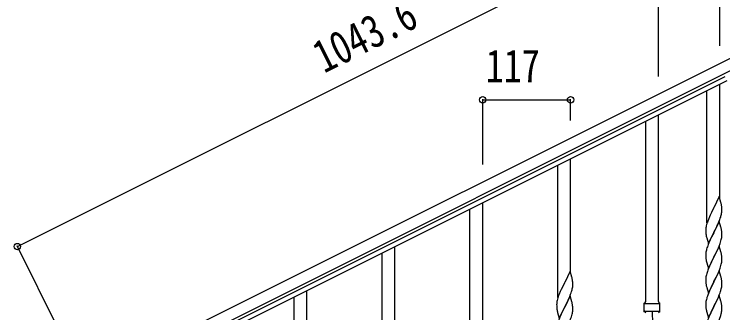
# Model space of a CAD drawing. Units: millimetres, scale not verified. Extents: x -4143 to 4140, y -2900 to 2898.
# Drawn here: x -1709 to -766, y 1558 to 1956 of the extents above; entities that cross this region are included whole.
import ezdxf
from ezdxf.enums import TextEntityAlignment as Align

# ---------------------------------------------------------------- set-up
doc = ezdxf.new("R2010")
doc.units = ezdxf.units.MM
doc.header["$LTSCALE"] = 10
doc.layers.add('0-3_YKK_A1', color=4, linetype='Continuous')
doc.layers.add('0-4_YKK_D', color=6, linetype='Continuous')
doc.styles.add('ＭＳ ゴシック', font='')
doc.styles.get('ＭＳ ゴシック').set_extended_font_data('MS Gothic')

msp = doc.modelspace()

# ---------------------------------------------------------------- linework, layer by layer
at = {"layer": '0-3_YKK_A1'}
for p, q in [((-1615.46, 1467.55), (-682.05, 1934.36)), ((-1608.75, 1454.14), (-675.34, 1920.95)), ((-763.17, 1872.55), (-1513.12, 1497.49)), ((-760.49, 1867.18), (-1510.44, 1492.13)), ((-769.97, 1710.82), (-769.97, 1862.44)), ((-786.97, 1677.9), (-786.97, 1853.93)), ((-851.47, 1573.13), (-851.47, 1821.68)), ((-868.47, 1573.13), (-868.47, 1813.17)), ((-968.47, 1611.47), (-968.47, 1763.09)), ((-985.47, 1578.55), (-985.47, 1754.58)), ((-1085.47, 1455.95), (-1085.47, 1704.5)), ((-1102.47, 1455.95), (-1102.47, 1695.99)), ((-1202.47, 1494.29), (-1202.47, 1645.91)), ((-1219.47, 1461.38), (-1219.47, 1637.4)), ((-788.17, 1629.34), (-788.03, 1628.36)), ((-788.17, 1596.48), (-788.03, 1595.49)), ((-1319.47, 1338.78), (-1319.47, 1587.32)), ((-1336.47, 1338.78), (-1336.47, 1578.81)), ((-870.47, 1559.63), (-870.47, 1571.13)), ((-869.72, 1570.38), (-850.22, 1570.38)), ((-849.47, 1571.13), (-849.47, 1571.13)), ((-849.47, 1559.63), (-849.47, 1571.13)), ((-869.72, 1560.38), (-850.22, 1560.38))]:
    msp.add_line(p, q, dxfattribs=at)
for points in [[(-770.57, 1712.84), (-777.8, 1697.98), (-778.14, 1697.31), (-780.96, 1691.67), (-782.52, 1688.39), (-783.63, 1685.92), (-785.1, 1682.4), (-785.87, 1680.37)], [(-767.84, 1703.3), (-768.06, 1704.24), (-768.31, 1705.2), (-770.57, 1712.84)], [(-767.1, 1693.52), (-767.08, 1694.32), (-767.08, 1695.46), (-767.13, 1697.19), (-767.19, 1698.44), (-767.3, 1699.85)], [(-767.99, 1688.17), (-767.66, 1689.58), (-767.39, 1690.95), (-767.2, 1692.26)], [(-787.54, 1658.86), (-787.29, 1657.9), (-785.02, 1650.26), (-777.8, 1665.11), (-777.63, 1665.44), (-775.91, 1668.83), (-774.41, 1671.89), (-773.29, 1674.23), (-772.18, 1676.68), (-771.11, 1679.19), (-769.91, 1682.23), (-769.18, 1684.24), (-768.69, 1685.74)], [(-770.57, 1679.98), (-777.8, 1665.11), (-777.96, 1664.78), (-780.75, 1659.25), (-782.07, 1656.48), (-782.52, 1655.52), (-784.27, 1651.55), (-785.3, 1649.02), (-785.87, 1647.5)], [(-767.84, 1670.44), (-768.06, 1671.37), (-768.31, 1672.33), (-770.57, 1679.98)], [(-788.47, 1669.99), (-788.51, 1669.18), (-788.52, 1668.78), (-788.5, 1666.92), (-788.47, 1665.91), (-788.42, 1664.97), (-788.32, 1663.53), (-788.17, 1662.21), (-788.03, 1661.22)], [(-786.9, 1677.36), (-787.34, 1675.89), (-787.83, 1673.98), (-788.12, 1672.6), (-788.34, 1671.27)], [(-787.54, 1625.99), (-787.22, 1624.79), (-785.02, 1617.39), (-777.8, 1632.25), (-777.63, 1632.58), (-775.91, 1635.96), (-774.41, 1639.02), (-773.29, 1641.37), (-771.75, 1644.81), (-770.9, 1646.82), (-769.53, 1650.37), (-768.85, 1652.37), (-768.39, 1653.85), (-767.87, 1655.78), (-767.56, 1657.17), (-767.32, 1658.53), (-767.16, 1659.82), (-767.1, 1660.65), (-767.08, 1661.45), (-767.08, 1662.6), (-767.13, 1664.32), (-767.19, 1665.57), (-767.3, 1666.98)], [(-770.57, 1647.1), (-777.8, 1632.25), (-778.14, 1631.57), (-780.96, 1625.93), (-782.3, 1623.13), (-783.63, 1620.19), (-784.9, 1617.17), (-785.69, 1615.14), (-786.41, 1613.12), (-787.2, 1610.64), (-787.72, 1608.72), (-788.03, 1607.32), (-788.27, 1605.97), (-788.43, 1604.67), (-788.49, 1603.84), (-788.52, 1603.04), (-788.5, 1601.18), (-788.47, 1600.17), (-788.42, 1599.23), (-788.34, 1598.07)], [(-786.9, 1644.5), (-787.34, 1643.03), (-787.72, 1641.59), (-788.03, 1640.19), (-788.27, 1638.84), (-788.43, 1637.54), (-788.49, 1636.71), (-788.52, 1635.91), (-788.5, 1634.05), (-788.47, 1633.04), (-788.42, 1632.1), (-788.34, 1630.94)], [(-767.84, 1637.56), (-768.06, 1638.5), (-768.31, 1639.46), (-770.57, 1647.1)], [(-787.54, 1593.12), (-787.29, 1592.17), (-787.22, 1591.92), (-785.02, 1584.52), (-777.8, 1599.38), (-777.63, 1599.71), (-774.85, 1605.25), (-773.74, 1607.55), (-773.07, 1608.98), (-771.75, 1611.94), (-770.9, 1613.96), (-769.53, 1617.5), (-768.85, 1619.5), (-768.39, 1620.98), (-767.87, 1622.91), (-767.56, 1624.3), (-767.32, 1625.66), (-767.16, 1626.95), (-767.1, 1627.78), (-767.08, 1628.58), (-767.08, 1629.73), (-767.13, 1631.45), (-767.19, 1632.7), (-767.3, 1634.11)], [(-969.07, 1613.5), (-976.3, 1598.64), (-976.64, 1597.97), (-979.46, 1592.33), (-981.02, 1589.04), (-982.13, 1586.58), (-983.6, 1583.05), (-984.37, 1581.02)], [(-966.34, 1603.96), (-966.56, 1604.9), (-966.81, 1605.85), (-969.07, 1613.5)], [(-770.57, 1614.24), (-777.8, 1599.38), (-777.96, 1599.05), (-780.96, 1593.06), (-782.3, 1590.26), (-783.63, 1587.32), (-785.1, 1583.79), (-785.87, 1581.76)], [(-767.84, 1604.7), (-768.06, 1605.64), (-768.31, 1606.59), (-770.57, 1614.24)], [(-965.6, 1594.17), (-965.58, 1594.97), (-965.58, 1596.12), (-965.63, 1597.85), (-965.69, 1599.09), (-965.8, 1600.5)], [(-787.75, 1561.19), (-787.54, 1560.25), (-787.22, 1559.05), (-785.02, 1551.65), (-777.8, 1566.51), (-777.63, 1566.84), (-773.07, 1576.11), (-771.75, 1579.07), (-770.49, 1582.1), (-769.53, 1584.63), (-768.85, 1586.64), (-768.39, 1588.11), (-767.87, 1590.04), (-767.56, 1591.44), (-767.32, 1592.79), (-767.16, 1594.08), (-767.1, 1594.91), (-767.08, 1595.71), (-767.08, 1596.86), (-767.13, 1598.59), (-767.19, 1599.83), (-767.3, 1601.24)], [(-986.04, 1559.51), (-985.79, 1558.56), (-983.52, 1550.91), (-976.3, 1565.77), (-976.13, 1566.1), (-974.41, 1569.49), (-972.91, 1572.54), (-971.79, 1574.89), (-970.68, 1577.33), (-969.61, 1579.84), (-968.41, 1582.88), (-967.68, 1584.9), (-967.19, 1586.39)], [(-966.49, 1588.82), (-966.16, 1590.24), (-965.89, 1591.6), (-965.7, 1592.92)], [(-985.4, 1578.02), (-985.84, 1576.55), (-986.33, 1574.64), (-986.62, 1573.25), (-986.84, 1571.92)], [(-969.07, 1580.63), (-976.3, 1565.77), (-976.46, 1565.44), (-979.25, 1559.91), (-980.57, 1557.13), (-981.02, 1556.17), (-982.77, 1552.21), (-983.8, 1549.68), (-984.37, 1548.16)], [(-966.34, 1571.09), (-966.56, 1572.03), (-966.81, 1572.99), (-969.07, 1580.63)], [(-770.57, 1581.36), (-777.8, 1566.51), (-777.96, 1566.18), (-779.68, 1562.79), (-781.85, 1558.35), (-782.97, 1555.94), (-783.63, 1554.45), (-785.1, 1550.92), (-785.69, 1549.4), (-786.41, 1547.38), (-787.2, 1544.91), (-787.72, 1542.98), (-788.03, 1541.58), (-788.27, 1540.23), (-788.43, 1538.93), (-788.49, 1538.1), (-788.52, 1537.3), (-788.5, 1535.44), (-788.47, 1534.43), (-788.42, 1533.49), (-788.34, 1532.33)], [(-786.9, 1578.76), (-787.2, 1577.77), (-787.72, 1575.85), (-788.03, 1574.45), (-788.27, 1573.1), (-788.43, 1571.8), (-788.49, 1570.97), (-788.52, 1570.18), (-788.5, 1568.31), (-788.47, 1567.3), (-788.42, 1566.36), (-788.34, 1565.2)], [(-767.84, 1571.83), (-768.06, 1572.77), (-768.31, 1573.72), (-770.57, 1581.36)], [(-986.97, 1570.65), (-987.01, 1569.83), (-987.02, 1569.43), (-987, 1567.57), (-986.97, 1566.56), (-986.92, 1565.62), (-986.82, 1564.18), (-986.67, 1562.87), (-986.53, 1561.88)], [(-986.04, 1526.65), (-985.72, 1525.45), (-983.52, 1518.04), (-976.3, 1532.9), (-976.13, 1533.23), (-974.41, 1536.62), (-972.91, 1539.67), (-971.79, 1542.02), (-970.25, 1545.46), (-969.4, 1547.48), (-968.03, 1551.02), (-967.35, 1553.03), (-966.89, 1554.51), (-966.37, 1556.43), (-966.06, 1557.83), (-965.82, 1559.18), (-965.66, 1560.48), (-965.6, 1561.31), (-965.58, 1562.11), (-965.58, 1563.25), (-965.63, 1564.98), (-965.69, 1566.22), (-965.8, 1567.64)], [(-767.1, 1562.05), (-767.08, 1562.85), (-767.08, 1563.99), (-767.13, 1565.72), (-767.19, 1566.96), (-767.3, 1568.38)], [(-787.75, 1528.33), (-787.54, 1527.39), (-787.22, 1526.19), (-786.86, 1524.92), (-785.02, 1518.78), (-777.8, 1533.64), (-777.63, 1533.97), (-775.91, 1537.36), (-773.96, 1541.34), (-773.29, 1542.76), (-772.18, 1545.21), (-770.9, 1548.22), (-769.72, 1551.26), (-769.01, 1553.27), (-768.54, 1554.76), (-767.99, 1556.7), (-767.66, 1558.11), (-767.39, 1559.48), (-767.2, 1560.79)]]:
    msp.add_lwpolyline(points, dxfattribs=at)
for centre, radius, start, end in [((-809.31, 1694.6), 42.37, 9.56725, 11.859), ((-812.16, 1694.99), 45.12, 6.17603, 8.46779), ((-798.52, 1695.52), 31.49, 354.07159, 356.36334), ((-711.27, 1653.12), 79.42, 159.93435, 162.22611), ((-829.09, 1704.45), 63.23, 342.78424, 345.07599), ((-756.53, 1667.38), 32.04, 173.03232, 175.32407), ((-809.43, 1661.73), 42.49, 9.53591, 11.82766), ((-728.66, 1672.29), 60.39, 190.55951, 192.85127), ((-812.03, 1662.13), 45, 6.19632, 8.48807), ((-711.27, 1620.25), 79.42, 159.93435, 162.22611), ((-809.31, 1628.86), 42.37, 9.56725, 11.859), ((-812.16, 1629.25), 45.12, 6.17603, 8.46779), ((-748.39, 1634.39), 40.1, 184.93791, 187.22967), ((-728.66, 1639.43), 60.39, 190.55951, 192.85127), ((-1007.81, 1595.25), 42.37, 9.56725, 11.859), ((-809.31, 1595.99), 42.37, 9.56725, 11.859), ((-1010.66, 1595.65), 45.12, 6.17603, 8.46779), ((-748.51, 1601.52), 39.98, 184.9569, 187.24866), ((-728.66, 1606.56), 60.39, 190.55951, 192.85127), ((-812.16, 1596.39), 45.12, 6.17603, 8.46779), ((-1027.59, 1605.1), 63.23, 342.78424, 345.07599), ((-997.02, 1596.17), 31.49, 354.07159, 356.36334), ((-909.77, 1553.77), 79.42, 159.93435, 162.22611), ((-711.27, 1554.51), 79.42, 159.93435, 162.22611), ((-955.03, 1568.03), 32.04, 173.03232, 175.32407), ((-1007.93, 1562.38), 42.49, 9.53591, 11.82766), ((-1010.53, 1562.78), 45, 6.19632, 8.48807), ((-870.48, 1573.13), 2, 270, 0), ((-869.72, 1571.13), 0.75, 180, 270), ((-849.47, 1573.13), 2, 180, 270), ((-850.22, 1571.13), 0.75, 270, 0), ((-809.31, 1563.12), 42.37, 9.56725, 11.859), ((-812.03, 1563.52), 45, 6.19632, 8.48807), ((-927.16, 1572.94), 60.39, 190.55951, 192.85127), ((-870.48, 1557.63), 2, 10.16156, 90), ((-869.72, 1559.63), 0.75, 90, 180), ((-714.61, 1560.34), 145.36, 180, 190.6306), ((-849.47, 1557.63), 2, 90, 164.14009), ((-850.22, 1559.63), 0.75, 0, 90), ((-748.51, 1568.65), 39.98, 184.9569, 187.24866), ((-727.6, 1572.9), 61.29, 188.71993, 191.01168), ((-798.52, 1564.05), 31.49, 354.07159, 356.36334)]:
    msp.add_arc(centre, radius, start, end, dxfattribs=at)
at = {"layer": '0-4_YKK_D'}
for p, q in [((-1704.92, 1646.43), (-771.5, 2113.24)), ((-851.47, 1872.78), (-851.47, 2048.54)), ((-769.97, 1913.54), (-769.97, 2048.54)), ((-1085.47, 1755.65), (-1085.47, 1842.77)), ((-1085.47, 1841.77), (-968.47, 1841.77)), ((-968.47, 1814.17), (-968.47, 1842.77)), ((-1640.06, 1516.75), (-1705.37, 1647.33))]:
    msp.add_line(p, q, dxfattribs=at)
for centre in [(-1085.47, 1841.77), (-968.47, 1841.77), (-1704.92, 1646.43)]:
    msp.add_circle(centre, 4.25, dxfattribs=at)

# ---------------------------------------------------------------- texts
at = {"layer": '0-4_YKK_D', "style": 'ＭＳ ゴシック', "width": 0.8}
msp.add_text('1043.6', height=43.99, rotation=26.57, dxfattribs=at).set_placement((-1290.94, 1864.65), align=Align.BOTTOM_LEFT)
msp.add_text('117', height=43.99, dxfattribs=at).set_placement((-1081.37, 1851.77), align=Align.BOTTOM_LEFT)

doc.saveas('drawing.dxf')
